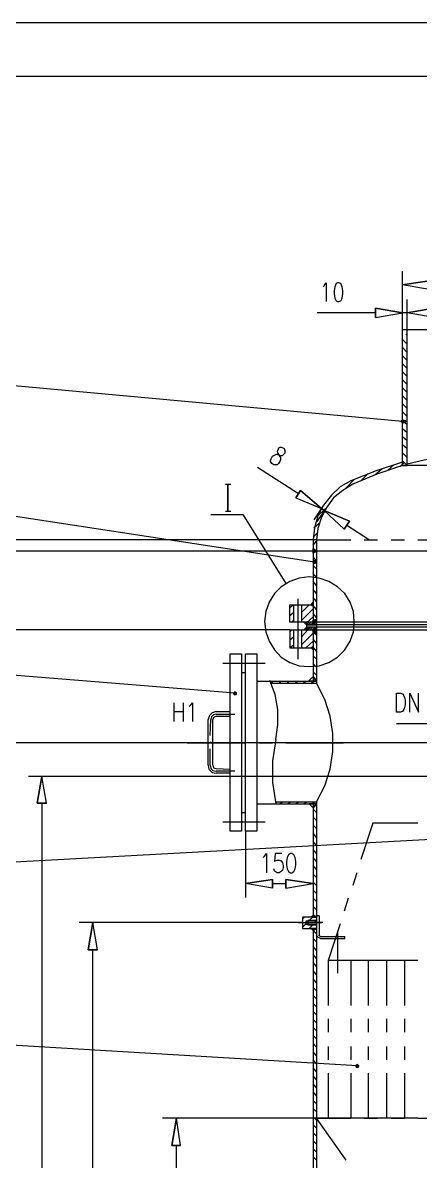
# Model space of a CAD drawing. Extents: x 0.3 to 16.2, y 0.3 to 22.9.
# Drawn here: x 3.23 to 5.21, y 17.23 to 22.9 of the extents above; entities that cross this region are included whole.
import ezdxf

# ---------------------------------------------------------------- set-up
doc = ezdxf.new("R2010")
doc.units = 0
doc.header["$MEASUREMENT"] = 0
doc.linetypes.add('AUSGEZOGEN', pattern=[0])
doc.layers.get('0').update_dxf_attribs({"linetype": 'AUSGEZOGEN'})

msp = doc.modelspace()

# ---------------------------------------------------------------- linework, layer by layer
for points in [[(0.28, 0.2867), (16.25, 0.2867), (16.25, 0.2867), (16.25, 22.8967), (16.25, 22.8967), (0.28, 22.8967), (0.28, 22.8967), (0.28, 0.2867), (0.28, 0.2867)], [(0.95, 0.5533), (15.9833, 0.5533), (15.9833, 0.5533), (15.9833, 22.63), (15.9833, 22.63), (0.95, 22.63), (0.95, 22.63), (0.95, 0.5533), (0.95, 0.5533)], [(5.12, 21.37), (5.12, 21.66)], [(4.7267, 21.5833), (4.73, 21.59), (4.73, 21.59), (4.74, 21.6033), (4.74, 21.6033), (4.74, 21.51)], [(4.7967, 21.6033), (4.79, 21.6), (4.79, 21.6), (4.7833, 21.5833), (4.7833, 21.5833), (4.78, 21.5633), (4.78, 21.5633), (4.78, 21.55), (4.78, 21.55), (4.7833, 21.5267), (4.7833, 21.5267), (4.79, 21.5133), (4.79, 21.5133), (4.7967, 21.51), (4.7967, 21.51), (4.8033, 21.51), (4.8033, 21.51), (4.8133, 21.5133), (4.8133, 21.5133), (4.82, 21.5267), (4.82, 21.5267), (4.8233, 21.55), (4.8233, 21.55), (4.8233, 21.5633), (4.8233, 21.5633), (4.82, 21.5833), (4.82, 21.5833), (4.8133, 21.6), (4.8133, 21.6), (4.8033, 21.6033), (4.8033, 21.6033), (4.7967, 21.6033), (4.7967, 21.6033)], [(5.2533, 21.6133), (5.2533, 21.57), (5.2533, 21.6133), (5.2533, 21.57), (5.12, 21.5933), (5.2533, 21.6133), (5.12, 21.5933), (5.2533, 21.6133), (5.2533, 21.6133)], [(4.9867, 21.4767), (4.9867, 21.43), (4.9867, 21.4767), (4.9867, 21.43), (5.12, 21.4533), (4.9867, 21.4767), (5.12, 21.4533), (4.9867, 21.4767), (4.9867, 21.4767)], [(5.12, 21.37), (5.12, 21.52)], [(5.1433, 21.37), (5.1433, 21.52)], [(5.2767, 21.4767), (5.2767, 21.43), (5.2767, 21.4767), (5.2767, 21.43), (5.1433, 21.4533), (5.2767, 21.4767), (5.1433, 21.4533), (5.2767, 21.4767), (5.2767, 21.4767)], [(4.9867, 21.4533), (4.6967, 21.4533)], [(5.1433, 21.4533), (5.12, 21.4533)], [(5.12, 20.6933), (5.12, 21.37)], [(5.12, 21.37), (6.2867, 21.37)], [(5.1433, 20.6933), (5.1433, 21.37)], [(5.1433, 21.2967), (5.12, 21.32)], [(5.1433, 21.34), (5.1367, 21.3467)], [(5.1433, 21.2567), (5.12, 21.28)], [(5.1333, 20.9133), (5.12, 20.9133), (5.12, 20.9133), (2.0333, 21.1967), (2.0333, 21.1967), (1.8667, 21.1967)], [(5.1433, 21.2167), (5.12, 21.24)], [(5.1433, 21.1767), (5.12, 21.2)], [(5.1433, 21.1367), (5.12, 21.16)], [(5.1433, 21.0967), (5.12, 21.12)], [(5.1433, 21.0567), (5.12, 21.08)], [(5.1433, 21.0167), (5.12, 21.04)], [(5.1433, 20.9767), (5.12, 21)], [(5.1233, 20.92), (5.1233, 20.9133), (5.1233, 20.92), (5.1233, 20.9133), (5.1133, 20.9167), (5.1233, 20.92), (5.1133, 20.9167), (5.1233, 20.92), (5.1233, 20.92)], [(5.1233, 20.9133), (5.1133, 20.9167), (5.1233, 20.9133), (5.1133, 20.9167), (5.12, 20.9133), (5.1233, 20.9133), (5.12, 20.9133), (5.1233, 20.9133), (5.1233, 20.9133)], [(5.1133, 20.9133), (5.12, 20.9167), (5.1133, 20.9133), (5.12, 20.9167), (5.1233, 20.9067), (5.1133, 20.9133), (5.1233, 20.9067), (5.1133, 20.9133), (5.1133, 20.9133)], [(5.1433, 20.9367), (5.12, 20.96)], [(5.1433, 20.8967), (5.12, 20.9167)], [(5.12, 20.9167), (5.1233, 20.9067), (5.12, 20.9167), (5.1233, 20.9067), (5.1233, 20.9133), (5.12, 20.9167), (5.1233, 20.9133), (5.12, 20.9167), (5.12, 20.9167)], [(5.12, 20.9133), (5.1333, 20.9133)], [(5.1367, 20.9167), (5.13, 20.9133), (5.1367, 20.9167), (5.13, 20.9133), (5.1233, 20.92), (5.1367, 20.9167), (5.1233, 20.92), (5.1367, 20.9167), (5.1367, 20.9167)], [(5.13, 20.9133), (5.1233, 20.92), (5.13, 20.9133), (5.1233, 20.92), (5.1233, 20.9133), (5.13, 20.9133), (5.1233, 20.9133), (5.13, 20.9133), (5.13, 20.9133)], [(5.1233, 20.9133), (5.1367, 20.9133), (5.1233, 20.9133), (5.1367, 20.9133), (5.13, 20.9167), (5.1233, 20.9133), (5.13, 20.9167), (5.1233, 20.9133), (5.1233, 20.9133)], [(5.1233, 20.9067), (5.1233, 20.9133), (5.1233, 20.9067), (5.1233, 20.9133), (5.1367, 20.9133), (5.1233, 20.9067), (5.1367, 20.9133), (5.1233, 20.9067), (5.1233, 20.9067)], [(5.1433, 20.8567), (5.12, 20.8767)], [(5.1433, 20.8167), (5.12, 20.8367)], [(5.1433, 20.7767), (5.12, 20.7967)], [(4.52, 20.7833), (4.51, 20.7833), (4.51, 20.7833), (4.5033, 20.78), (4.5033, 20.78), (4.5, 20.77), (4.5, 20.77), (4.4967, 20.7633), (4.4967, 20.7633), (4.5, 20.7533), (4.5, 20.7533), (4.5067, 20.7433), (4.5067, 20.7433), (4.5133, 20.7333), (4.5133, 20.7333), (4.5133, 20.7233), (4.5133, 20.7233), (4.51, 20.7133), (4.51, 20.7133), (4.5033, 20.7033), (4.5033, 20.7033), (4.4967, 20.6967), (4.4967, 20.6967), (4.48, 20.6967), (4.48, 20.6967), (4.47, 20.7033), (4.47, 20.7033), (4.4633, 20.7133), (4.4633, 20.7133), (4.4633, 20.7167), (4.4633, 20.7167), (4.4667, 20.7267), (4.4667, 20.7267), (4.4733, 20.74), (4.4733, 20.74), (4.48, 20.7433), (4.48, 20.7433), (4.4933, 20.75), (4.4933, 20.75), (4.5033, 20.7467), (4.5033, 20.7467), (4.5167, 20.7433), (4.5167, 20.7433), (4.5233, 20.7433), (4.5233, 20.7433), (4.53, 20.75), (4.53, 20.75), (4.5367, 20.7567), (4.5367, 20.7567), (4.5367, 20.7667), (4.5367, 20.7667), (4.5333, 20.7767), (4.5333, 20.7767), (4.52, 20.7833), (4.52, 20.7833)], [(5.1433, 20.7333), (5.12, 20.7567)], [(5.5333, 20.77), (5.46, 20.7633), (5.46, 20.7633), (5.3, 20.7367), (5.3, 20.7367), (5.1433, 20.7)], [(4.6033, 20.5533), (4.4, 20.6833)], [(5.12, 20.71), (4.99, 20.6667), (4.99, 20.6667), (4.8633, 20.6167), (4.8633, 20.6167), (4.81, 20.5867), (4.81, 20.5867), (4.7667, 20.5467), (4.7667, 20.5467), (4.7267, 20.4967), (4.7267, 20.4967), (4.7, 20.4433), (4.7, 20.4433), (4.6833, 20.3833), (4.6833, 20.3833), (4.6767, 20.3233)], [(5.12, 20.6933), (4.9933, 20.65), (4.9933, 20.65), (4.8733, 20.6)], [(5.0467, 20.67), (5.0767, 20.6967)], [(5.1067, 20.6867), (5.13, 20.71)], [(5.1433, 20.6933), (5.12, 20.7167)], [(5.12, 20.6933), (5.1433, 20.6933)], [(6.2633, 20.6933), (6.2867, 20.6933), (6.2867, 20.6933), (5.12, 20.6933)], [(4.84, 20.5833), (4.88, 20.6233)], [(4.9167, 20.62), (4.95, 20.6533)], [(4.9833, 20.6467), (5.0167, 20.6767)], [(4.6867, 20.2133), (4.6833, 20.2133), (4.6833, 20.2133), (2.0333, 20.6167), (2.0333, 20.6167), (1.8667, 20.6167)], [(4.24, 20.6), (4.2667, 20.6)], [(4.25, 20.6), (4.25, 20.4667)], [(4.2533, 20.4667), (4.2533, 20.6)], [(4.6133, 20.57), (4.59, 20.5333), (4.6133, 20.57), (4.59, 20.5333), (4.7167, 20.48), (4.6133, 20.57), (4.7167, 20.48), (4.6133, 20.57), (4.6133, 20.57)], [(4.8733, 20.6), (4.8233, 20.57), (4.8233, 20.57), (4.7767, 20.5333), (4.7767, 20.5333), (4.7433, 20.4867), (4.7433, 20.4867), (4.7167, 20.4367), (4.7167, 20.4367), (4.7, 20.38), (4.7, 20.38), (4.6933, 20.3233)], [(4.24, 20.4667), (4.2667, 20.4667)], [(4.7267, 20.4967), (4.68, 20.4233)], [(4.7433, 20.4867), (4.6933, 20.4133)], [(4.6967, 20.44), (4.7367, 20.48)], [(4.73, 20.47), (4.7167, 20.48)], [(4.8567, 20.4167), (4.83, 20.3767), (4.8567, 20.4167), (4.83, 20.3767), (4.73, 20.47), (4.8567, 20.4167), (4.73, 20.47), (4.8567, 20.4167), (4.8567, 20.4167)], [(4.1667, 20.45), (4.3267, 20.45)], [(4.3267, 20.45), (4.54, 20.1067)], [(4.68, 20.3833), (4.7067, 20.4067)], [(4.8433, 20.3967), (4.9567, 20.3233)], [(4.6767, 20.3367), (4.6967, 20.3567)], [(4.6933, 20.3233), (2.4833, 20.3233)], [(4.6767, 20.3233), (4.6767, 19.9133)], [(4.6767, 20.2967), (4.6933, 20.3167)], [(4.6933, 20.3233), (4.6933, 19.8767)], [(4.6933, 20.3233), (4.8633, 20.3233)], [(4.93, 20.3233), (4.9967, 20.3233)], [(5.0633, 20.3233), (5.13, 20.3233)], [(5.1967, 20.3233), (5.5333, 20.3233)], [(4.6767, 20.2667), (2.4833, 20.2667)], [(4.6933, 20.2667), (2.4833, 20.2667)], [(4.6933, 20.2667), (4.6767, 20.28), (4.6767, 20.28), (4.6767, 20.2667)], [(4.6767, 20.28), (4.6767, 20.2667), (4.6767, 20.28), (4.6767, 20.2667), (4.6933, 20.2667), (4.6767, 20.28), (4.6933, 20.2667), (4.6767, 20.28), (4.6767, 20.28)], [(6.73, 20.2667), (4.6767, 20.2667)], [(4.6933, 20.2667), (4.6767, 20.2567), (4.6767, 20.2567), (4.6767, 20.2667)], [(4.6767, 20.2667), (4.6933, 20.2667), (4.6767, 20.2667), (4.6933, 20.2667), (4.6767, 20.2667), (4.6767, 20.2667)], [(4.6767, 20.2667), (4.6933, 20.2667), (4.6767, 20.2667), (4.6933, 20.2667), (4.6767, 20.2667), (4.6767, 20.2667)], [(4.6767, 20.2667), (4.6933, 20.2667), (4.6767, 20.2667), (4.6933, 20.2667), (4.6767, 20.2567), (4.6767, 20.2667), (4.6767, 20.2567), (4.6767, 20.2667), (4.6767, 20.2667)], [(4.6933, 20.22), (4.6767, 20.2367)], [(4.6933, 20.26), (4.6867, 20.2667)], [(4.69, 20.27), (4.6933, 20.2733)], [(4.68, 20.22), (4.6767, 20.2133), (4.68, 20.22), (4.6767, 20.2133), (4.6833, 20.2133), (4.68, 20.22), (4.6833, 20.2133), (4.68, 20.22), (4.68, 20.22)], [(4.6767, 20.2133), (4.68, 20.21), (4.6767, 20.2133), (4.68, 20.21), (4.6833, 20.2133), (4.6767, 20.2133), (4.6833, 20.2133), (4.6767, 20.2133), (4.6767, 20.2133)], [(4.6933, 20.18), (4.6767, 20.1967)], [(4.6833, 20.22), (4.68, 20.22), (4.6833, 20.22), (4.68, 20.22), (4.6833, 20.2133), (4.6833, 20.22), (4.6833, 20.2133), (4.6833, 20.22), (4.6833, 20.22)], [(4.68, 20.21), (4.6833, 20.2067), (4.68, 20.21), (4.6833, 20.2067), (4.6833, 20.2133), (4.68, 20.21), (4.6833, 20.2133), (4.68, 20.21), (4.68, 20.21)], [(4.69, 20.2133), (4.69, 20.22), (4.69, 20.2133), (4.69, 20.22), (4.6833, 20.2133), (4.69, 20.2133), (4.6833, 20.2133), (4.69, 20.2133), (4.69, 20.2133)], [(4.69, 20.22), (4.6833, 20.22), (4.69, 20.22), (4.6833, 20.22), (4.6833, 20.2133), (4.69, 20.22), (4.6833, 20.2133), (4.69, 20.22), (4.69, 20.22)], [(4.6833, 20.2133), (4.6867, 20.2133)], [(4.6833, 20.2067), (4.69, 20.21), (4.6833, 20.2067), (4.69, 20.21), (4.6833, 20.2133), (4.6833, 20.2067), (4.6833, 20.2133), (4.6833, 20.2067), (4.6833, 20.2067)], [(4.69, 20.21), (4.69, 20.2133), (4.69, 20.21), (4.69, 20.2133), (4.6833, 20.2133), (4.69, 20.21), (4.6833, 20.2133), (4.69, 20.21), (4.69, 20.21)], [(4.88, 19.9167), (4.8767, 19.9667), (4.8767, 19.9667), (4.86, 20.0133), (4.86, 20.0133), (4.8333, 20.0567), (4.8333, 20.0567), (4.7967, 20.09), (4.7967, 20.09), (4.7533, 20.1167), (4.7533, 20.1167), (4.7067, 20.1333), (4.7067, 20.1333), (4.6567, 20.14), (4.6567, 20.14), (4.6067, 20.1333), (4.6067, 20.1333), (4.56, 20.1167), (4.56, 20.1167), (4.5167, 20.09), (4.5167, 20.09), (4.4833, 20.0567), (4.4833, 20.0567), (4.4567, 20.0133), (4.4567, 20.0133), (4.44, 19.9667), (4.44, 19.9667), (4.4333, 19.9167), (4.4333, 19.9167), (4.44, 19.8667), (4.44, 19.8667), (4.4567, 19.82), (4.4567, 19.82), (4.4833, 19.7767), (4.4833, 19.7767), (4.5167, 19.74), (4.5167, 19.74), (4.56, 19.7133), (4.56, 19.7133), (4.6067, 19.6967), (4.6067, 19.6967), (4.6567, 19.6933), (4.6567, 19.6933), (4.7067, 19.6967), (4.7067, 19.6967), (4.7533, 19.7133), (4.7533, 19.7133), (4.7967, 19.74), (4.7967, 19.74), (4.8333, 19.7767), (4.8333, 19.7767), (4.86, 19.82), (4.86, 19.82), (4.8767, 19.8667), (4.8767, 19.8667), (4.88, 19.9167), (4.88, 19.9167)], [(4.6933, 20.1367), (4.6767, 20.1567)], [(4.6933, 20.0967), (4.6767, 20.1167)], [(4.6933, 20.0567), (4.6767, 20.0767)], [(4.56, 19.9133), (4.56, 20), (4.56, 20), (4.6767, 20)], [(4.56, 19.9867), (4.5767, 20)], [(4.58, 19.9133), (4.58, 20)], [(4.6, 20.03), (4.6, 19.73)], [(4.62, 19.9133), (4.62, 20)], [(4.62, 19.9633), (4.6567, 20)], [(4.6767, 20.0133), (4.6667, 20), (4.6667, 20), (4.6767, 19.9933)], [(4.6767, 20.0133), (4.6667, 20), (4.6767, 20.0133), (4.6667, 20), (4.6767, 20), (4.6767, 20.0133), (4.6767, 20), (4.6767, 20.0133), (4.6767, 20.0133)], [(4.6667, 20), (4.6767, 20), (4.6667, 20), (4.6767, 20), (4.6667, 20), (4.6667, 20)], [(4.6667, 20), (4.6767, 20), (4.6667, 20), (4.6767, 20), (4.6667, 20), (4.6667, 20)], [(4.6667, 20), (4.6767, 20), (4.6667, 20), (4.6767, 20), (4.6767, 19.9933), (4.6667, 20), (4.6767, 19.9933), (4.6667, 20), (4.6667, 20)], [(4.6933, 20.0167), (4.6767, 20.0367)], [(4.56, 19.9467), (4.58, 19.9633)], [(4.62, 19.9233), (4.6767, 19.98)], [(4.6933, 19.9767), (4.6767, 19.9967)], [(4.6933, 19.9367), (4.6767, 19.9567)], [(5.7033, 19.9133), (4.56, 19.9133)], [(4.5667, 19.9133), (4.58, 19.9233)], [(4.6433, 19.9), (4.63, 19.9133)], [(4.63, 19.9133), (4.6433, 19.9133), (4.63, 19.9133), (4.6433, 19.9133), (4.63, 19.9133), (4.63, 19.9133)], [(4.63, 19.9133), (4.6433, 19.9133), (4.63, 19.9133), (4.6433, 19.9133), (4.6433, 19.9), (4.63, 19.9133), (4.6433, 19.9), (4.63, 19.9133), (4.63, 19.9133)], [(4.6433, 19.89), (4.63, 19.8767), (4.6433, 19.89), (4.63, 19.8767), (4.6433, 19.8767), (4.6433, 19.89), (4.6433, 19.8767), (4.6433, 19.89), (4.6433, 19.89)], [(4.6433, 19.89), (4.63, 19.8767)], [(4.6433, 19.9133), (4.6433, 19.9), (4.6433, 19.9), (4.6933, 19.9)], [(4.6433, 19.91), (4.6467, 19.9133)], [(4.6433, 19.9), (4.6567, 19.9133)], [(5.7033, 19.9), (4.6433, 19.9), (4.6433, 19.9), (4.6433, 19.89)], [(5.7033, 19.89), (4.6433, 19.89)], [(4.6433, 19.89), (4.6433, 19.8767)], [(4.6433, 19.89), (4.6467, 19.89)], [(4.6433, 19.8767), (4.6533, 19.89)], [(4.6433, 19.89), (4.6433, 19.8767)], [(4.6467, 19.9133), (4.6767, 19.94)], [(4.65, 19.8767), (4.6633, 19.89)], [(4.6533, 19.9), (4.6667, 19.9133)], [(4.66, 19.8767), (4.6733, 19.89)], [(4.6633, 19.9), (4.68, 19.9133)], [(4.67, 19.8767), (4.6867, 19.89)], [(4.6733, 19.9), (4.69, 19.9133)], [(4.6933, 19.9267), (4.6767, 19.9233)], [(4.6933, 19.9267), (4.6767, 19.9233), (4.6933, 19.9267), (4.6767, 19.9233), (4.6933, 19.9233), (4.6933, 19.9267), (4.6933, 19.9233), (4.6933, 19.9267), (4.6933, 19.9267)], [(4.6767, 19.9233), (4.6767, 19.9133), (4.6767, 19.9233), (4.6767, 19.9133), (4.6933, 19.9133), (4.6767, 19.9233), (4.6933, 19.9133), (4.6767, 19.9233), (4.6767, 19.9233)], [(4.6767, 19.9233), (4.6933, 19.9233), (4.6767, 19.9233), (4.6933, 19.9233), (4.6933, 19.9133), (4.6767, 19.9233), (4.6933, 19.9133), (4.6767, 19.9233), (4.6767, 19.9233)], [(4.68, 19.9133), (4.6767, 19.9133)], [(4.6767, 19.9133), (4.6933, 19.9133), (4.6767, 19.9133), (4.6933, 19.9133), (4.6767, 19.9133), (4.6767, 19.9133)], [(4.68, 19.8767), (4.6933, 19.8867)], [(4.6867, 19.9), (4.6933, 19.9067)], [(4.56, 19.8767), (2.7233, 19.8767)], [(4.56, 19.8767), (4.56, 19.7867), (4.56, 19.7867), (4.6767, 19.7867)], [(4.56, 19.8767), (6.8433, 19.8767)], [(4.56, 19.8667), (4.57, 19.8767)], [(4.56, 19.8267), (4.58, 19.8433)], [(4.58, 19.7867), (4.58, 19.8767)], [(4.62, 19.7867), (4.62, 19.8767)], [(4.62, 19.8433), (4.65, 19.8767)], [(4.62, 19.8033), (4.6767, 19.86)], [(4.63, 19.8767), (4.6433, 19.8767), (4.63, 19.8767), (4.6433, 19.8767), (4.63, 19.8767), (4.63, 19.8767)], [(4.6767, 19.8767), (4.6767, 19.62)], [(4.6767, 19.8767), (4.6933, 19.8767), (4.6767, 19.8767), (4.6933, 19.8767), (4.6767, 19.8767), (4.6767, 19.8767)], [(4.6767, 19.8767), (4.6767, 19.8633), (4.6767, 19.8767), (4.6767, 19.8633), (4.6933, 19.8633), (4.6767, 19.8767), (4.6933, 19.8633), (4.6767, 19.8767), (4.6767, 19.8767)], [(4.6767, 19.8767), (4.6933, 19.8767), (4.6767, 19.8767), (4.6933, 19.8767), (4.6933, 19.8633), (4.6767, 19.8767), (4.6933, 19.8633), (4.6767, 19.8767), (4.6767, 19.8767)], [(4.6933, 19.85), (4.6767, 19.8667)], [(4.6767, 19.8633), (4.6933, 19.8633), (4.6767, 19.8633), (4.6933, 19.8633), (4.6933, 19.86), (4.6767, 19.8633), (4.6933, 19.86), (4.6767, 19.8633), (4.6767, 19.8633)], [(4.6933, 19.86), (4.6767, 19.8633)], [(4.6933, 19.81), (4.6767, 19.83)], [(4.6933, 19.8767), (4.6933, 19.61)], [(4.6933, 19.8767), (4.6967, 19.8767)], [(4.56, 19.7867), (4.58, 19.8033)], [(4.64, 19.7867), (4.6767, 19.82)], [(4.6767, 19.7933), (4.6667, 19.7867), (4.6767, 19.7933), (4.6667, 19.7867), (4.6767, 19.7867), (4.6767, 19.7933), (4.6767, 19.7867), (4.6767, 19.7933), (4.6767, 19.7933)], [(4.6767, 19.7767), (4.6667, 19.7867), (4.6667, 19.7867), (4.6767, 19.7933)], [(4.6667, 19.7867), (4.6767, 19.7867), (4.6667, 19.7867), (4.6767, 19.7867), (4.6667, 19.7867), (4.6667, 19.7867)], [(4.6667, 19.7867), (4.6767, 19.7867), (4.6667, 19.7867), (4.6767, 19.7867), (4.6667, 19.7867), (4.6667, 19.7867)], [(4.6667, 19.7867), (4.6767, 19.7867), (4.6667, 19.7867), (4.6767, 19.7867), (4.6767, 19.7767), (4.6667, 19.7867), (4.6767, 19.7767), (4.6667, 19.7867), (4.6667, 19.7867)], [(4.6933, 19.77), (4.6767, 19.79)], [(4.29, 19.56), (4.2867, 19.56), (4.2867, 19.56), (2.0333, 19.7433), (2.0333, 19.7433), (1.8667, 19.7433)], [(4.2633, 18.8733), (4.2633, 19.7567)], [(4.2633, 19.7567), (4.32, 19.7567)], [(4.32, 19.7567), (4.32, 18.8733)], [(4.34, 18.8733), (4.34, 19.7567)], [(4.34, 19.7567), (4.3967, 19.7567)], [(4.3967, 19.7567), (4.3967, 18.8733)], [(4.6933, 19.73), (4.6767, 19.7467)], [(4.2267, 19.71), (4.4367, 19.71)], [(4.32, 19.6633), (4.34, 19.6633)], [(4.6933, 19.69), (4.69, 19.6933), (4.69, 19.6933), (4.6767, 19.7067)], [(4.6933, 19.65), (4.6767, 19.6667)], [(4.3967, 19.62), (4.6933, 19.62)], [(4.49, 19.33), (4.5, 19.4033), (4.5, 19.4033), (4.5, 19.48), (4.5, 19.48), (4.4867, 19.5533), (4.4867, 19.5533), (4.46, 19.6233)], [(4.4667, 19.61), (4.4767, 19.62)], [(4.4667, 19.61), (4.6933, 19.61)], [(4.5067, 19.61), (4.5167, 19.62)], [(4.5467, 19.61), (4.5567, 19.62)], [(4.5867, 19.61), (4.6, 19.62)], [(4.6267, 19.61), (4.64, 19.62)], [(4.6933, 19.62), (4.6767, 19.6433), (4.6933, 19.62), (4.6767, 19.6433), (4.6533, 19.62), (4.6933, 19.62), (4.6533, 19.62), (4.6933, 19.62), (4.6933, 19.62)], [(4.6667, 19.61), (4.68, 19.62)], [(4.6833, 19.62), (4.6767, 19.6267)], [(4.6933, 19.02), (4.7333, 19.1), (4.7333, 19.1), (4.76, 19.1833), (4.76, 19.1833), (4.7733, 19.27), (4.7733, 19.27), (4.7733, 19.36), (4.7733, 19.36), (4.76, 19.4467), (4.76, 19.4467), (4.7333, 19.53), (4.7333, 19.53), (4.6933, 19.61)], [(4.2833, 19.5633), (4.28, 19.56), (4.2833, 19.5633), (4.28, 19.56), (4.2867, 19.56), (4.2833, 19.5633), (4.2867, 19.56), (4.2833, 19.5633), (4.2833, 19.5633)], [(4.28, 19.56), (4.2833, 19.5533), (4.28, 19.56), (4.2833, 19.5533), (4.2867, 19.56), (4.28, 19.56), (4.2867, 19.56), (4.28, 19.56), (4.28, 19.56)], [(4.2867, 19.5667), (4.2833, 19.5633), (4.2867, 19.5667), (4.2833, 19.5633), (4.2867, 19.56), (4.2867, 19.5667), (4.2867, 19.56), (4.2867, 19.5667), (4.2867, 19.5667)], [(4.2833, 19.5533), (4.2867, 19.5533), (4.2833, 19.5533), (4.2867, 19.5533), (4.2867, 19.56), (4.2833, 19.5533), (4.2867, 19.56), (4.2833, 19.5533), (4.2833, 19.5533)], [(4.2933, 19.5633), (4.2867, 19.5667), (4.2933, 19.5633), (4.2867, 19.5667), (4.2867, 19.56), (4.2933, 19.5633), (4.2867, 19.56), (4.2933, 19.5633), (4.2933, 19.5633)], [(4.2933, 19.56), (4.2933, 19.5633), (4.2933, 19.56), (4.2933, 19.5633), (4.2867, 19.56), (4.2933, 19.56), (4.2867, 19.56), (4.2933, 19.56), (4.2933, 19.56)], [(4.2867, 19.56), (4.29, 19.56)], [(4.2867, 19.5533), (4.2933, 19.5533), (4.2867, 19.5533), (4.2933, 19.5533), (4.2867, 19.56), (4.2867, 19.5533), (4.2867, 19.56), (4.2867, 19.5533), (4.2867, 19.5533)], [(4.2933, 19.5533), (4.2933, 19.56), (4.2933, 19.5533), (4.2933, 19.56), (4.2867, 19.56), (4.2933, 19.5533), (4.2867, 19.56), (4.2933, 19.5533), (4.2933, 19.5533)], [(5.09, 19.4667), (5.09, 19.56), (5.09, 19.56), (5.11, 19.56), (5.11, 19.56), (5.12, 19.5567), (5.12, 19.5567), (5.1267, 19.5467), (5.1267, 19.5467), (5.13, 19.54), (5.13, 19.54), (5.1333, 19.5267), (5.1333, 19.5267), (5.1333, 19.5033), (5.1333, 19.5033), (5.13, 19.49), (5.13, 19.49), (5.1267, 19.48), (5.1267, 19.48), (5.12, 19.47), (5.12, 19.47), (5.11, 19.4667), (5.11, 19.4667), (5.09, 19.4667), (5.09, 19.4667)], [(5.1567, 19.4667), (5.1567, 19.56), (5.1567, 19.56), (5.2, 19.4667), (5.2, 19.4667), (5.2, 19.56)], [(3.9833, 19.5133), (3.9833, 19.42)], [(4.03, 19.5133), (4.03, 19.42)], [(4.06, 19.4967), (4.0667, 19.5), (4.0667, 19.5), (4.0767, 19.5133), (4.0767, 19.5133), (4.0767, 19.42)], [(3.9833, 19.47), (4.03, 19.47)], [(4.1933, 19.47), (4.1733, 19.4633), (4.1733, 19.4633), (4.16, 19.45), (4.16, 19.45), (4.1533, 19.43)], [(4.1933, 19.4567), (4.18, 19.4533), (4.18, 19.4533), (4.17, 19.4433), (4.17, 19.4433), (4.1667, 19.43)], [(4.1933, 19.4467), (4.18, 19.44), (4.18, 19.44), (4.1767, 19.43)], [(4.1933, 19.47), (4.2633, 19.47)], [(4.1933, 19.4567), (4.2867, 19.4567)], [(4.1933, 19.4467), (4.2633, 19.4467)], [(4.1533, 19.2033), (4.1533, 19.43)], [(4.1633, 19.35), (4.1667, 19.43)], [(4.1767, 19.2033), (4.1767, 19.43)], [(5.09, 19.41), (5.4267, 19.41), (5.4267, 19.41), (5.5233, 19.3167)], [(4.49, 19.33), (4.4733, 19.2233), (4.4733, 19.2233), (4.4733, 19.1167), (4.4733, 19.1167), (4.49, 19.01)], [(5.4867, 19.3133), (2.99, 19.3133)], [(4.05, 19.3133), (4.3367, 19.3133)], [(4.1633, 19.3167), (4.1667, 19.3167)], [(4.1633, 19.2033), (4.1633, 19.2833)], [(4.4067, 19.3133), (4.4733, 19.3133)], [(4.54, 19.3133), (4.8267, 19.3133)], [(4.1533, 19.2033), (4.1567, 19.1833), (4.1567, 19.1833), (4.1733, 19.1667), (4.1733, 19.1667), (4.1933, 19.1633)], [(4.1633, 19.2033), (4.1667, 19.1867), (4.1667, 19.1867), (4.1767, 19.1767), (4.1767, 19.1767), (4.1933, 19.1733)], [(4.1767, 19.2033), (4.18, 19.19), (4.18, 19.19), (4.1933, 19.1867), (4.1933, 19.1867), (4.2633, 19.1833)], [(4.2867, 19.1733), (4.1933, 19.1733)], [(4.2633, 19.1633), (4.1933, 19.1633)], [(5.3933, 19.1467), (3.26, 19.1467)], [(3.3033, 19.0133), (3.35, 19.0133), (3.3033, 19.0133), (3.35, 19.0133), (3.3267, 19.1467), (3.3033, 19.0133), (3.3267, 19.1467), (3.3033, 19.0133), (3.3033, 19.0133)], [(3.3267, 19.0133), (3.3267, 14.52)], [(4.3967, 19.01), (4.6933, 19.01)], [(4.4867, 19.02), (4.6933, 19.02)], [(4.51, 19.01), (4.5233, 19.02)], [(4.55, 19.01), (4.5633, 19.02)], [(4.59, 19.01), (4.6033, 19.02)], [(4.63, 19.01), (4.6433, 19.02)], [(4.6933, 19.01), (4.6567, 19.01), (4.6933, 19.01), (4.6567, 19.01), (4.6767, 18.99), (4.6933, 19.01), (4.6767, 18.99), (4.6933, 19.01), (4.6933, 19.01)], [(4.67, 19.01), (4.6833, 19.02)], [(4.6767, 19.01), (4.6767, 18.4467)], [(4.6933, 18.9667), (4.6767, 18.9833)], [(4.6933, 19.0067), (4.69, 19.01)], [(4.6933, 19.02), (4.6933, 18.42)], [(4.32, 18.9667), (4.34, 18.9667)], [(4.6933, 18.9267), (4.6767, 18.9433)], [(4.2267, 18.92), (4.4367, 18.92)], [(4.32, 18.8733), (4.2633, 18.8733)], [(4.34, 18.8733), (4.34, 18.5433)], [(4.3967, 18.8733), (4.34, 18.8733)], [(4.6933, 18.8867), (4.6767, 18.9033)], [(4.6767, 18.8733), (4.6767, 18.5433)], [(4.9733, 18.9133), (4.9133, 18.7333)], [(5.1967, 18.9133), (4.9733, 18.9133)], [(5.57, 18.85), (5.5667, 18.85), (5.5667, 18.85), (2.0333, 18.6567), (2.0333, 18.6567), (1.8667, 18.6567)], [(4.6933, 18.8433), (4.6767, 18.8633)], [(4.6933, 18.8033), (4.6767, 18.8233)], [(4.4267, 18.7433), (4.4333, 18.75), (4.4333, 18.75), (4.4433, 18.7633), (4.4433, 18.7633), (4.4433, 18.6667)], [(4.52, 18.7633), (4.4867, 18.7633), (4.4867, 18.7633), (4.4833, 18.7233), (4.4833, 18.7233), (4.4867, 18.7267), (4.4867, 18.7267), (4.4967, 18.73), (4.4967, 18.73), (4.5067, 18.73), (4.5067, 18.73), (4.5167, 18.7267), (4.5167, 18.7267), (4.5233, 18.7167), (4.5233, 18.7167), (4.5267, 18.7033), (4.5267, 18.7033), (4.5267, 18.6933), (4.5267, 18.6933), (4.5233, 18.68), (4.5233, 18.68), (4.5167, 18.6733), (4.5167, 18.6733), (4.5067, 18.6667), (4.5067, 18.6667), (4.4967, 18.6667), (4.4967, 18.6667), (4.4867, 18.6733), (4.4867, 18.6733), (4.4833, 18.6767), (4.4833, 18.6767), (4.48, 18.6867)], [(4.5633, 18.7633), (4.5533, 18.7567), (4.5533, 18.7567), (4.5467, 18.7433), (4.5467, 18.7433), (4.5433, 18.7233), (4.5433, 18.7233), (4.5433, 18.7067), (4.5433, 18.7067), (4.5467, 18.6867), (4.5467, 18.6867), (4.5533, 18.6733), (4.5533, 18.6733), (4.5633, 18.6667), (4.5633, 18.6667), (4.57, 18.6667), (4.57, 18.6667), (4.58, 18.6733), (4.58, 18.6733), (4.5867, 18.6867), (4.5867, 18.6867), (4.59, 18.7067), (4.59, 18.7067), (4.59, 18.7233), (4.59, 18.7233), (4.5867, 18.7433), (4.5867, 18.7433), (4.58, 18.7567), (4.58, 18.7567), (4.57, 18.7633), (4.57, 18.7633), (4.5633, 18.7633), (4.5633, 18.7633)], [(4.6933, 18.7633), (4.6767, 18.7833)], [(4.6933, 18.7233), (4.6767, 18.7433)], [(4.6933, 18.6833), (4.6767, 18.7033)], [(4.6933, 18.6433), (4.6767, 18.66)], [(4.8933, 18.6667), (4.8733, 18.6033)], [(4.4733, 18.6333), (4.4733, 18.59), (4.4733, 18.6333), (4.4733, 18.59), (4.34, 18.6133), (4.4733, 18.6333), (4.34, 18.6133), (4.4733, 18.6333), (4.4733, 18.6333)], [(4.4733, 18.6133), (4.54, 18.6133)], [(4.54, 18.6333), (4.54, 18.59), (4.54, 18.6333), (4.54, 18.59), (4.6767, 18.6133), (4.54, 18.6333), (4.6767, 18.6133), (4.54, 18.6333), (4.54, 18.6333)], [(4.6933, 18.6033), (4.6767, 18.62)], [(4.6933, 18.5633), (4.6767, 18.58)], [(4.6933, 18.5233), (4.6767, 18.54)], [(4.85, 18.54), (4.83, 18.4767)], [(4.6933, 18.4833), (4.6767, 18.5)], [(4.6233, 18.42), (3.5133, 18.42)], [(3.5567, 18.2833), (3.6033, 18.2833), (3.5567, 18.2833), (3.6033, 18.2833), (3.58, 18.42), (3.5567, 18.2833), (3.58, 18.42), (3.5567, 18.2833), (3.5567, 18.2833)], [(4.6033, 18.42), (4.7167, 18.42)], [(4.6933, 18.4467), (4.6233, 18.4467)], [(4.6233, 18.4467), (4.6233, 18.4433)], [(4.6233, 18.4367), (4.6333, 18.4467)], [(4.6233, 18.4433), (4.6233, 18.3933)], [(4.6233, 18.3967), (4.64, 18.4133)], [(4.6933, 18.4267), (4.64, 18.4267)], [(4.64, 18.4267), (4.64, 18.41)], [(4.6933, 18.43), (4.65, 18.43)], [(4.65, 18.43), (4.65, 18.4067)], [(4.6567, 18.43), (4.6733, 18.4467)], [(4.6933, 18.4467), (4.6767, 18.4567), (4.6767, 18.4567), (4.6667, 18.4467)], [(4.6767, 18.4567), (4.6667, 18.4467), (4.6767, 18.4567), (4.6667, 18.4467), (4.6767, 18.4467), (4.6767, 18.4567), (4.6767, 18.4467), (4.6767, 18.4567), (4.6767, 18.4567)], [(4.6667, 18.4467), (4.6767, 18.4467), (4.6667, 18.4467), (4.6767, 18.4467), (4.6667, 18.4467), (4.6667, 18.4467)], [(4.6833, 18.4533), (4.6767, 18.46)], [(4.6767, 18.4567), (4.6767, 18.4467), (4.6767, 18.4567), (4.6767, 18.4467), (4.6933, 18.4467), (4.6767, 18.4567), (4.6933, 18.4467), (4.6767, 18.4567), (4.6767, 18.4567)], [(4.6767, 18.4467), (4.6933, 18.4467), (4.6767, 18.4467), (4.6933, 18.4467), (4.6767, 18.4467), (4.6767, 18.4467)], [(4.68, 18.42), (4.7167, 18.42)], [(4.7233, 18.42), (4.6833, 18.42)], [(4.6933, 18.4633), (4.6933, 18.43)], [(4.6933, 18.4533), (4.6933, 18.3567)], [(4.7067, 18.4533), (4.6933, 18.4533)], [(4.6933, 18.42), (4.6933, 12.8167)], [(4.7067, 18.4533), (4.7067, 18.3567)], [(4.81, 18.4133), (4.75, 18.23)], [(4.6233, 18.3933), (4.6233, 18.39)], [(4.6233, 18.39), (4.6933, 18.39)], [(4.6933, 18.41), (4.64, 18.41)], [(4.6933, 18.4067), (4.65, 18.4067)], [(4.6567, 18.39), (4.6733, 18.4067)], [(4.6667, 18.39), (4.6767, 18.39), (4.6667, 18.39), (4.6767, 18.39), (4.6667, 18.39), (4.6667, 18.39)], [(4.6667, 18.39), (4.6767, 18.39), (4.6667, 18.39), (4.6767, 18.39), (4.6767, 18.38), (4.6667, 18.39), (4.6767, 18.38), (4.6667, 18.39), (4.6667, 18.39)], [(4.6667, 18.39), (4.6767, 18.38), (4.6767, 18.38), (4.6933, 18.39)], [(4.6767, 18.39), (4.6767, 12.84)], [(4.6767, 18.39), (4.69, 18.39), (4.6767, 18.39), (4.69, 18.39), (4.6767, 18.39), (4.6767, 18.39)], [(4.6767, 18.39), (4.69, 18.39), (4.6767, 18.39), (4.69, 18.39), (4.6767, 18.38), (4.6767, 18.39), (4.6767, 18.38), (4.6767, 18.39), (4.6767, 18.39)], [(4.6933, 18.3633), (4.6767, 18.38)], [(4.6933, 18.4067), (4.6933, 18.3067)], [(4.7133, 18.34), (4.7, 18.3467), (4.7, 18.3467), (4.6933, 18.3567)], [(4.7133, 18.35), (4.7067, 18.3533), (4.7067, 18.3533), (4.7067, 18.3567)], [(4.7967, 18.3733), (4.7967, 18.1667)], [(4.7967, 18.3733), (4.7967, 18.33)], [(4.6933, 18.3233), (4.6767, 18.34)], [(4.6933, 18.28), (4.6767, 18.3)], [(4.7133, 18.35), (4.8333, 18.35)], [(4.7133, 18.34), (4.8333, 18.34)], [(4.8333, 18.34), (4.8333, 18.35)], [(3.58, 14.52), (3.58, 18.2833)], [(4.6933, 18.24), (4.6767, 18.26)], [(4.6933, 18.2), (4.6767, 18.22)], [(5.1967, 18.23), (4.75, 18.23)], [(4.75, 18.23), (4.75, 18.0067)], [(4.8633, 18.23), (4.8633, 18.0067)], [(4.95, 18.23), (4.95, 18.0067)], [(5.04, 18.23), (5.04, 18.0067)], [(5.13, 18.23), (5.13, 18.0067)], [(4.6933, 18.16), (4.6767, 18.18)], [(4.6933, 18.12), (4.6767, 18.14)], [(4.6933, 18.08), (4.6767, 18.0967)], [(4.6933, 18.04), (4.6767, 18.0567)], [(4.6933, 18), (4.6767, 18.0167)], [(4.6933, 17.96), (4.6767, 17.9767)], [(4.6933, 17.92), (4.6767, 17.9367)], [(4.75, 17.94), (4.75, 17.8733)], [(4.8633, 17.94), (4.8633, 17.8733)], [(4.95, 17.94), (4.95, 17.8733)], [(5.04, 17.94), (5.04, 17.8733)], [(5.13, 17.94), (5.13, 17.8733)], [(4.9, 17.7067), (4.8967, 17.7067), (4.8967, 17.7067), (2.0333, 17.8767), (2.0333, 17.8767), (1.8667, 17.8767)], [(4.6933, 17.88), (4.6767, 17.8967)], [(4.6933, 17.84), (4.6767, 17.8567)], [(4.6933, 17.8), (4.6767, 17.8167)], [(4.75, 17.8033), (4.75, 17.7367)], [(4.8633, 17.8033), (4.8633, 17.7367)], [(4.95, 17.8033), (4.95, 17.7367)], [(5.04, 17.8033), (5.04, 17.7367)], [(5.13, 17.8033), (5.13, 17.7367)], [(4.6933, 17.7567), (4.6767, 17.7767)], [(4.6933, 17.7167), (4.6767, 17.7367)], [(4.6933, 17.6767), (4.6767, 17.6967)], [(4.8967, 17.7133), (4.89, 17.71), (4.8967, 17.7133), (4.89, 17.71), (4.8967, 17.7067), (4.8967, 17.7133), (4.8967, 17.7067), (4.8967, 17.7133), (4.8967, 17.7133)], [(4.89, 17.71), (4.89, 17.7067), (4.89, 17.71), (4.89, 17.7067), (4.8967, 17.7067), (4.89, 17.71), (4.8967, 17.7067), (4.89, 17.71), (4.89, 17.71)], [(4.89, 17.7067), (4.89, 17.7), (4.89, 17.7067), (4.89, 17.7), (4.8967, 17.7067), (4.89, 17.7067), (4.8967, 17.7067), (4.89, 17.7067), (4.89, 17.7067)], [(4.89, 17.7), (4.8967, 17.7), (4.89, 17.7), (4.8967, 17.7), (4.8967, 17.7067), (4.89, 17.7), (4.8967, 17.7067), (4.89, 17.7), (4.89, 17.7)], [(4.9, 17.71), (4.8967, 17.7133), (4.9, 17.71), (4.8967, 17.7133), (4.8967, 17.7067), (4.9, 17.71), (4.8967, 17.7067), (4.9, 17.71), (4.9, 17.71)], [(4.9033, 17.7067), (4.9, 17.71), (4.9033, 17.7067), (4.9, 17.71), (4.8967, 17.7067), (4.9033, 17.7067), (4.8967, 17.7067), (4.9033, 17.7067), (4.9033, 17.7067)], [(4.8967, 17.7067), (4.9, 17.7067)], [(4.8967, 17.7), (4.9, 17.7), (4.8967, 17.7), (4.9, 17.7), (4.8967, 17.7067), (4.8967, 17.7), (4.8967, 17.7067), (4.8967, 17.7), (4.8967, 17.7)], [(4.9, 17.7), (4.9033, 17.7067), (4.9, 17.7), (4.9033, 17.7067), (4.8967, 17.7067), (4.9, 17.7), (4.8967, 17.7067), (4.9, 17.7), (4.9, 17.7)], [(4.6933, 17.6367), (4.6767, 17.6567)], [(4.75, 17.67), (4.75, 17.4467)], [(4.8633, 17.67), (4.8633, 17.4467)], [(4.95, 17.67), (4.95, 17.4467)], [(5.04, 17.67), (5.04, 17.4467)], [(5.13, 17.67), (5.13, 17.4467)], [(4.6933, 17.5967), (4.6767, 17.6167)], [(4.6933, 17.5567), (4.6767, 17.5767)], [(4.6933, 17.5167), (4.6767, 17.5333)], [(4.6933, 17.4767), (4.6767, 17.4933)], [(4.6933, 17.4367), (4.6767, 17.4533)], [(4.7533, 17.4467), (3.9267, 17.4467)], [(3.9733, 17.31), (4.0167, 17.31), (3.9733, 17.31), (4.0167, 17.31), (3.9967, 17.4467), (3.9733, 17.31), (3.9967, 17.4467), (3.9733, 17.31), (3.9733, 17.31)], [(4.6933, 17.3967), (4.6767, 17.4133)], [(4.6933, 17.4467), (4.8633, 17.4467)], [(4.84, 17.2367), (4.6933, 17.4467)], [(5.1967, 17.4467), (4.75, 17.4467)], [(4.93, 17.4467), (4.9967, 17.4467)], [(5.0633, 17.4467), (5.13, 17.4467)], [(5.1967, 17.4467), (5.5333, 17.4467)], [(4.6933, 17.3567), (4.6767, 17.3733)], [(3.9967, 14.6767), (3.9967, 17.31)], [(4.6933, 17.3167), (4.6767, 17.3333)], [(4.6933, 17.2767), (4.6767, 17.2933)], [(4.6933, 17.2367), (4.6767, 17.2533)]]:
    msp.add_lwpolyline(points)

doc.saveas('drawing.dxf')
